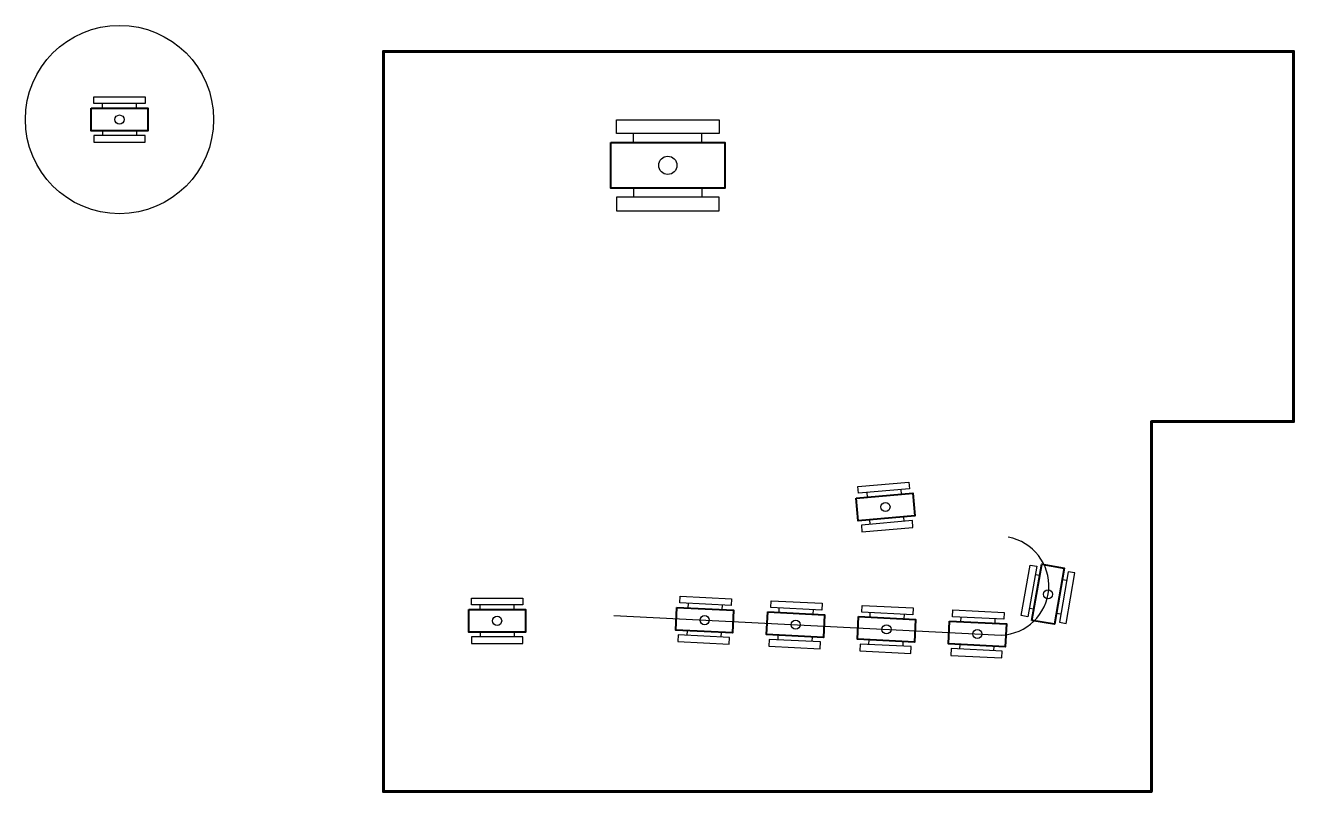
# Model space of a CAD drawing. Header units: millimetres. Extents: x 1834 to 2949, y 1450 to 2123.
import ezdxf

# ---------------------------------------------------------------- set-up
doc = ezdxf.new("R2010")
doc.units = ezdxf.units.MM
for name, color, linetype, lineweight in [('Body', 1, 'Continuous', 40), ('Border', 5, 'Continuous', 60), ('Path', 110, 'Continuous', 30)]:
    doc.layers.add(name, color=color, linetype=linetype, lineweight=lineweight)
doc.styles.get("Standard").update_dxf_attribs({"font": 'arial.ttf'})

# ---------------------------------------------------------------- blocks, each defined once
blk = doc.blocks.new('Mobile Robot')
for p, q in [((-15, 10), (-15, 14)), ((15, 10), (15, 14)), ((-15, -10), (-15, -14)), ((15, -10), (15, -14))]:
    blk.add_line(p, q)
for points in [[(-22.5, 20), (22.5, 20), (22.5, 14), (-22.5, 14)], [(-22.5, -20), (22.5, -20), (22.5, -14), (-22.5, -14)]]:
    blk.add_lwpolyline(points, close=True)
blk.add_circle((0, 0), 4)
at = {"layer": 'Body'}
blk.add_lwpolyline([(-25, 10), (25, 10), (25, -10), (-25, -10)], close=True, dxfattribs=at)
blk = doc.blocks.new('hsagdha')
blk.add_blockref('Mobile Robot', (0, 0))
for tag, p, height, flags in [('LENGTH', (-20.4, 32.5), 8, 1), ('ROBBY', (-27.6, -36.9), 12, 2)]:
    blk.add_attdef(tag, p, '', height=height, dxfattribs=dict(flags=flags))
at = {"flags": 1}
blk.add_attdef('WIDTH', (38.6, -13.6), '', height=8, rotation=80, dxfattribs=at)
blk = doc.blocks.new('aaa')
blk.add_blockref('hsagdha', (0, 0))
at = {"flags": 2}
blk.add_attdef('ENTER', (-12.7, -50.2), '', height=8, dxfattribs=at)

msp = doc.modelspace()

# ---------------------------------------------------------------- linework, layer by layer
msp.add_line((2149.1, 1450.4), (2249.1, 1450.4))
msp.add_circle((1917.2, 2040.6), 82.7)
at = {"layer": 'Border'}
msp.add_lwpolyline([(2149.1, 2100.4), (2149.1, 1450.4), (2824.1, 1450.4), (2824.1, 1775.4), (2949.1, 1775.4), (2949.1, 2100.4), (2149.1, 2100.4), (2399.1, 2100.4)], close=True, dxfattribs=at)
at = {"layer": 'Path'}
msp.add_lwpolyline([(2351.6, 1605), (2692.2, 1587.9, 0.898818), (2698.3, 1673.8)], format="xyb", dxfattribs=at)

# ---------------------------------------------------------------- block references
for name, p in [('aaa', (1917.2, 2040.6)), ('Mobile Robot', (2249.1, 1600.4))]:
    msp.add_blockref(name, p)
at = {"xscale": 2, "yscale": 2}
msp.add_blockref('Mobile Robot', (2399.1, 2000.4), dxfattribs=at)
for p, rotation in [((2590.4, 1700.4), 5), ((2733.3, 1623.7), 80.06763415597776), ((2431.5, 1601), 357.1302689455925), ((2511.4, 1597), 357.1302689455925), ((2591.3, 1592.9), 357.1302689455925), ((2671.2, 1588.9), 357.1302689455925)]:
    msp.add_blockref('Mobile Robot', p, dxfattribs=dict(rotation=rotation))

doc.saveas('drawing.dxf')
